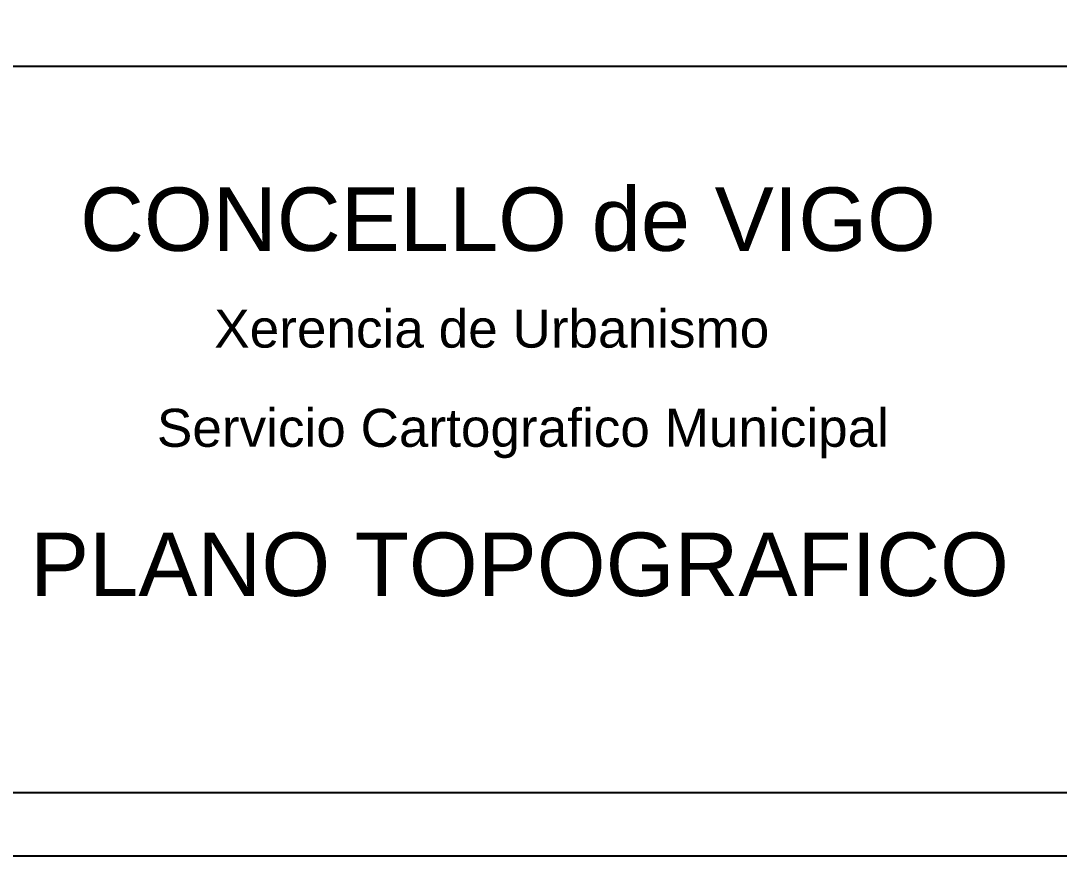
# Model space of a CAD drawing. Header units: millimetres. Extents: x 0 to 759000, y 0 to 594000.
# Drawn here: x 608459 to 690389, y 3 to 65901 of the extents above; entities that cross this region are included whole.
import ezdxf

# ---------------------------------------------------------------- set-up
doc = ezdxf.new("R2010")
doc.units = ezdxf.units.MM
doc.header["$LTSCALE"] = 0.05
doc.layers.get('0').update_dxf_attribs({"color": 250})
doc.styles.add('Style-Arial', font='arial.ttf')

msp = doc.modelspace()

# ---------------------------------------------------------------- linework, layer by layer
for points in [[(0, 594000), (759000, 594000), (759000, 3), (0, 3)], [(19000, 62319), (754000, 62319), (754000, 5001), (19000, 5001)]]:
    msp.add_lwpolyline(points, close=True)

# ---------------------------------------------------------------- texts
at = {"attachment_point": 5, "line_spacing_factor": 1.1, "style": 'Style-Arial'}
for s, insert, char_height in [('CONCELLO de VIGO', (646901, 50215), 5000), ('Xerencia de Urbanismo', (645618, 41598), 3000), ('Servicio Cartografico Municipal', (648079, 33343), 3000), ('PLANO TOPOGRAFICO', (647808, 22995), 5000)]:
    msp.add_mtext(s, dxfattribs=dict(at, insert=insert, char_height=char_height))

doc.saveas('drawing.dxf')
